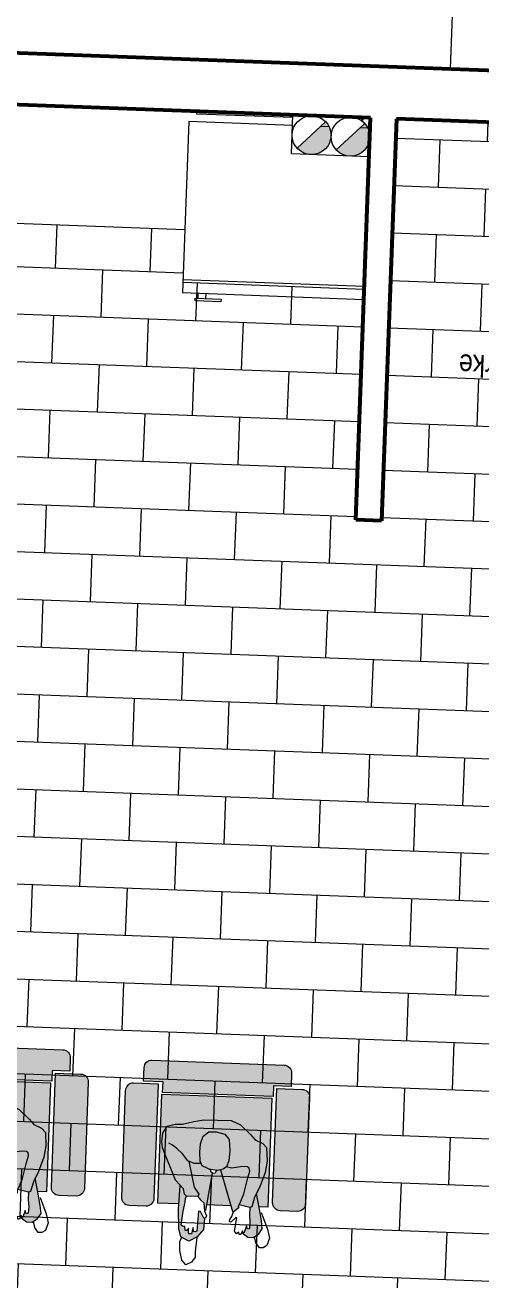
# Model space of a CAD drawing. Header units: centimetres. Extents: x 63871 to 181827, y -95930 to 42199.
# Drawn here: x 153668.9 to 153844.5, y 27484.4 to 27968 of the extents above; entities that cross this region are included whole.
import ezdxf

# ---------------------------------------------------------------- set-up
doc = ezdxf.new("R2010")
doc.units = ezdxf.units.CM
for name, color, linetype, lineweight in [('A-DOOR', 31, 'Continuous', 9), ('A-FLOR-HRAL', 11, 'Continuous', 9), ('A-WALL', 12, 'Continuous', 50), ('ARM_Pen_No__252', 8, 'Continuous', 18), ('Baca', 82, 'Continuous', 9), ('OLUK', 222, 'Continuous', 15), ('tefriş', 21, 'Continuous', 20), ('trama', 255, 'Continuous', 9)]:
    doc.layers.add(name, color=color, linetype=linetype, lineweight=lineweight)
doc.styles.add('MtXpl_Arial_Narrow_1', font='')
doc.styles.get('MtXpl_Arial_Narrow_1').set_extended_font_data('Arial Narrow')

# ---------------------------------------------------------------- blocks, each defined once
blk = doc.blocks.new('k4')
at = {"layer": 'trama', "linetype": 'Continuous'}
h = blk.add_hatch(color=109, dxfattribs=at)
h.set_gradient(color1=(31, 56, 46), color2=(42, 76, 62), one_color=1, tint=0.23, name='SPHERICAL')
h.paths.add_polyline_path([(533898.95, 4274303.58), (533898.65, 4274306.69), (533898.8, 4274309.49), (533899.69, 4274309.79), (533900.13, 4274308.46), (533901.02, 4274311.42), (533901.46, 4274311.56), (533901.75, 4274310.68), (533902.06, 4274311.34), (533899.39, 4274313.34), (533896.88, 4274313.34), (533894.67, 4274311.71), (533893.19, 4274309.49), (533893.64, 4274305.95), (533894.96, 4274300.19), (533896.31, 4274294.15), (533897.03, 4274295.75), (533898.06, 4274300.04), (533898.95, 4274300.33)])
h.paths.add_polyline_path([(533900.28, 4274287.48), (533899.54, 4274284.53), (533899.84, 4274283.2), (533900.57, 4274282.75), (533902.79, 4274282.61), (533907.36, 4274283.49), (533909.73, 4274283.05), (533911.2, 4274284.08), (533912.4, 4274284.48), (533906.42, 4274302.44), (533906.09, 4274302.44), (533903.67, 4274300.48), (533904.12, 4274300.19), (533903.23, 4274298.56), (533901.75, 4274294.57)])
h.paths.add_polyline_path([(533915.95, 4274285.84), (533916.37, 4274285.56), (533916.66, 4274284.67), (533918.14, 4274283.94), (533920.35, 4274283.05), (533920.87, 4274282.01), (533923.9, 4274282.16), (533926.33, 4274281.14), (533924.49, 4274288.22), (533923.6, 4274292.36), (533921.39, 4274295.46), (533921.83, 4274296.49), (533920.5, 4274297.82), (533919.03, 4274299.15), (533918.61, 4274302.44), (533918.27, 4274302.44)])
h.paths.add_polyline_path([(533927.14, 4274297.53), (533926.7, 4274296.49), (533927.59, 4274295.61), (533928.18, 4274293.39), (533929.63, 4274291.88), (533929.95, 4274302.4), (533929.51, 4274310.68), (533928.47, 4274314.22), (533924.93, 4274316), (533921.39, 4274314.07), (533918.73, 4274310.68), (533918.58, 4274305.8), (533918.88, 4274305.8), (533920.35, 4274302.85), (533921.24, 4274302.85), (533921.68, 4274311.56), (533922.42, 4274311.86), (533923.16, 4274311.71), (533923.31, 4274309.94), (533923.9, 4274312.74), (533925.08, 4274312.89), (533925.23, 4274312.15), (533925.37, 4274310.38), (533925.96, 4274311.42), (533926.7, 4274311.42), (533927, 4274309.64), (533927.74, 4274309.79), (533928.62, 4274309.2), (533927.88, 4274302.99), (533927.14, 4274299.15)])
at = {"layer": 'trama'}
h = blk.add_hatch(color=27, dxfattribs=at)
h.set_gradient(color1=(127, 79, 63), rotation=90, one_color=1, tint=1, name='CYLINDER')
h.paths.add_polyline_path([(533889.1, 4274297.9, 0.414214), (533885.7, 4274301.3), (533878.12, 4274301.3, 0.414214), (533874.72, 4274297.9), (533874.72, 4274251.49, 0.414214), (533878.12, 4274248.09), (533889.1, 4274248.09)])
h = blk.add_hatch(color=31, dxfattribs=at)
h.set_gradient(color1=(227, 196, 150), color2=(228, 199, 154), rotation=90, one_color=1, tint=0.75, name='SPHERICAL')
h.paths.add_polyline_path([(533899.84, 4274268.57), (533897.77, 4274270.79), (533894.37, 4274272.26), (533892.6, 4274274.04), (533892.16, 4274279.95), (533892.9, 4274284.82), (533894.96, 4274291.17), (533896.31, 4274294.15), (533895.05, 4274299.82), (533891, 4274299.82), (533891, 4274252.53), (533939.22, 4274252.53), (533939.22, 4274299.82), (533929.87, 4274299.82), (533929.63, 4274291.88), (533931.72, 4274289.7), (533937.92, 4274275.81), (533938.36, 4274272.85), (533938.07, 4274269.46), (533936.3, 4274266.35), (533932.75, 4274265.32), (533929.65, 4274265.17), (533924.78, 4274263.84), (533920.35, 4274262.96), (533908.55, 4274262.81), (533904.41, 4274264.58)])
h.paths.add_polyline_path([(533912.4, 4274284.48), (533913.42, 4274284.82), (533913.71, 4274284.75), (533914.02, 4274284.71), (533914.6, 4274286), (533915.48, 4274286.15), (533915.95, 4274285.84), (533917.9, 4274299.82), (533907.29, 4274299.82)], flags=17)
at = {"layer": 'trama', "linetype": 'Continuous'}
h = blk.add_hatch(color=253, dxfattribs=at)
h.set_gradient(color1=(148, 168, 153), color2=(146, 165, 151), one_color=1, tint=0.61, name='SPHERICAL')
h.paths.add_polyline_path([(533902.79, 4274282.61), (533900.57, 4274282.75), (533899.84, 4274283.2), (533899.54, 4274284.53), (533900.28, 4274287.48), (533901.75, 4274294.57), (533903.23, 4274298.56), (533903.67, 4274299.37), (533898.95, 4274300.33), (533898.06, 4274300.04), (533897.03, 4274295.75), (533894.96, 4274291.17), (533892.9, 4274284.82), (533892.16, 4274279.95), (533892.6, 4274274.04), (533894.37, 4274272.26), (533897.77, 4274270.79), (533899.84, 4274268.57), (533904.41, 4274264.58), (533908.55, 4274262.81), (533920.35, 4274262.96), (533924.78, 4274263.84), (533929.65, 4274265.17), (533932.75, 4274265.32), (533936.3, 4274266.35), (533938.07, 4274269.46), (533938.36, 4274272.85), (533937.92, 4274275.81), (533931.72, 4274289.7), (533928.18, 4274293.39), (533927.59, 4274295.61), (533926.7, 4274296.49), (533921.83, 4274296.49), (533921.39, 4274295.46), (533923.6, 4274292.36), (533924.49, 4274288.22), (533926.33, 4274281.14), (533923.9, 4274282.16), (533920.87, 4274282.01), (533921.39, 4274280.98), (533921.68, 4274277.14), (533921.54, 4274273.45), (533920.5, 4274270.05), (533917.99, 4274268.13), (533914.89, 4274267.98), (533911.05, 4274268.87), (533908.99, 4274271.08), (533908.55, 4274275.81), (533908.84, 4274280.39), (533909.73, 4274283.05), (533907.36, 4274283.49)])
at = {"layer": 'trama'}
h = blk.add_hatch(color=27, dxfattribs=at)
h.set_gradient(color1=(127, 79, 63), rotation=90, one_color=1, tint=1, name='CYLINDER')
h.paths.add_polyline_path([(533940.7, 4274248.09), (533951.68, 4274248.09, 0.414214), (533955.08, 4274251.49), (533955.08, 4274297.9, 0.414214), (533951.68, 4274301.3), (533944.1, 4274301.3, 0.414214), (533940.7, 4274297.9)])
at = {"layer": 'trama', "linetype": 'Continuous'}
h = blk.add_hatch(color=251, dxfattribs=at)
h.set_gradient(color1=(91, 91, 91), color2=(189, 189, 189), one_color=1, tint=0.74, name='SPHERICAL')
h.paths.add_polyline_path([(533908.55, 4274275.81), (533908.99, 4274271.08), (533911.05, 4274268.87), (533914.89, 4274267.98), (533917.99, 4274268.13), (533920.5, 4274270.05), (533921.54, 4274273.45), (533921.68, 4274277.14), (533921.39, 4274280.98), (533920.35, 4274283.05), (533918.14, 4274283.94), (533917.4, 4274284.3), (533914.02, 4274284.71), (533914.01, 4274284.67), (533913.42, 4274284.82), (533911.2, 4274284.08), (533909.73, 4274283.05), (533908.84, 4274280.39)])
at = {"layer": 'trama'}
h = blk.add_hatch(color=27, dxfattribs=at)
h.set_gradient(color1=(127, 79, 63), rotation=90, one_color=1, tint=1, name='CYLINDER')
h.paths.add_polyline_path([(533890.58, 4274251.68), (533890.58, 4274247.04), (533882.97, 4274247.04), (533882.97, 4274241.15, 0.414214), (533886.37, 4274237.75), (533943.85, 4274237.75, 0.414214), (533947.25, 4274241.15), (533947.25, 4274247.04), (533938.79, 4274247.04), (533938.79, 4274251.68)])
at = {"color": 0}
for p, q in [((533895.05, 4274299.82), (533891, 4274299.82)), ((533891, 4274299.82), (533891, 4274252.53)), ((533917.9, 4274299.82), (533907.29, 4274299.82)), ((533939.22, 4274299.82), (533929.87, 4274299.82)), ((533939.22, 4274252.53), (533939.22, 4274299.82)), ((533891, 4274252.53), (533939.22, 4274252.53))]:
    blk.add_line(p, q, dxfattribs=at)
for p, q in [((533898.95, 4274300.33), (533903.67, 4274299.37)), ((533921.83, 4274296.49), (533926.7, 4274296.49)), ((533913.71, 4274284.75), (533917.4, 4274284.3))]:
    blk.add_line(p, q)
at = {"color": 0, "linetype": 'Continuous'}
for points in [[(533921.51, 4274314.14), (533921.98, 4274320.58), (533921.98, 4274322.94), (533923.45, 4274325.16), (533925.96, 4274326.34), (533927.74, 4274324.42), (533928.77, 4274320.28), (533928.92, 4274316.29), (533928.11, 4274314.4)], [(533893.87, 4274302.44), (533890.98, 4274309.49), (533889.95, 4274313.48), (533890.98, 4274316.73), (533892.46, 4274317.77), (533894.08, 4274317.77), (533895.7, 4274315.7), (533896.38, 4274312.97)], [(533918.58, 4274305.8), (533918.73, 4274310.68), (533921.39, 4274314.07), (533924.93, 4274316), (533928.47, 4274314.22), (533929.51, 4274310.68), (533929.95, 4274302.4), (533929.63, 4274291.88)], [(533926.33, 4274281.14), (533924.49, 4274288.22), (533923.6, 4274292.36), (533921.39, 4274295.46), (533921.83, 4274296.49), (533920.5, 4274297.82), (533919.03, 4274299.15), (533918.58, 4274302.7), (533917.7, 4274304.77), (533918.14, 4274305.8), (533918.88, 4274305.8), (533920.35, 4274302.85), (533921.24, 4274302.85), (533921.68, 4274311.56), (533922.42, 4274311.86), (533923.16, 4274311.71), (533923.31, 4274309.94), (533923.9, 4274312.74), (533925.08, 4274312.89), (533925.23, 4274312.15), (533925.37, 4274310.38), (533925.96, 4274311.42), (533926.7, 4274311.42), (533927, 4274309.64), (533927.74, 4274309.79), (533928.62, 4274309.2), (533927.88, 4274302.99), (533927.14, 4274299.15), (533927.14, 4274297.53), (533926.7, 4274296.49), (533927.59, 4274295.61), (533928.18, 4274293.39), (533931.72, 4274289.7), (533937.92, 4274275.81), (533938.36, 4274272.85), (533938.07, 4274269.46), (533936.3, 4274266.35), (533932.75, 4274265.32), (533929.65, 4274265.17), (533924.78, 4274263.84), (533920.35, 4274262.96), (533908.55, 4274262.81), (533904.41, 4274264.58), (533899.84, 4274268.57), (533897.77, 4274270.79), (533894.37, 4274272.26), (533892.6, 4274274.04), (533892.16, 4274279.95), (533892.9, 4274284.82), (533894.96, 4274291.17), (533897.03, 4274295.75), (533898.06, 4274300.04), (533898.95, 4274300.33), (533898.95, 4274303.58), (533898.65, 4274306.69), (533898.8, 4274309.49), (533899.69, 4274309.79), (533900.13, 4274308.46), (533901.02, 4274311.42), (533901.46, 4274311.56), (533901.75, 4274310.68), (533902.49, 4274312.3), (533903.23, 4274312.3), (533903.38, 4274311.27), (533904.41, 4274312.01), (533905.3, 4274310.97), (533904.41, 4274305.06), (533904.85, 4274304.91), (533906.92, 4274307.13), (533907.51, 4274306.84), (533907.51, 4274305.95), (533906.63, 4274304.62), (533906.04, 4274302.4), (533903.67, 4274300.48), (533904.12, 4274300.19), (533903.23, 4274298.56), (533901.75, 4274294.57), (533900.28, 4274287.48), (533899.54, 4274284.53), (533899.84, 4274283.2), (533900.57, 4274282.75), (533902.79, 4274282.61), (533907.36, 4274283.49), (533909.73, 4274283.05)], [(533902.06, 4274311.34), (533899.39, 4274313.34), (533896.88, 4274313.34), (533894.67, 4274311.71), (533893.19, 4274309.49), (533893.64, 4274305.95), (533894.96, 4274300.19), (533896.31, 4274294.15)], [(533912.4, 4274284.48), (533906.42, 4274302.44)], [(533915.95, 4274285.84), (533918.27, 4274302.44)], [(533920.87, 4274282.01), (533923.9, 4274282.16), (533926.7, 4274280.98), (533929.06, 4274278.17), (533931.87, 4274275.66), (533933.64, 4274274.48), (533935.26, 4274273.59)]]:
    blk.add_lwpolyline(points, dxfattribs=at)
at = {"color": 0}
for points in [[(533874.72, 4274251.49), (533874.72, 4274297.9, -0.414214), (533878.12, 4274301.3), (533885.7, 4274301.3, -0.414214), (533889.1, 4274297.9), (533889.1, 4274248.09), (533878.12, 4274248.09, -0.414214)], [(533955.08, 4274251.49), (533955.08, 4274297.9, 0.414214), (533951.68, 4274301.3), (533944.1, 4274301.3, 0.414214), (533940.7, 4274297.9), (533940.7, 4274248.09), (533951.68, 4274248.09, 0.414214)], [(533947.25, 4274241.15, -0.414214), (533943.85, 4274237.75), (533886.37, 4274237.75, -0.414214), (533882.97, 4274241.15), (533882.97, 4274247.04), (533890.58, 4274247.04), (533890.58, 4274251.68), (533938.79, 4274251.68), (533938.79, 4274247.04), (533947.25, 4274247.04)]]:
    blk.add_lwpolyline(points, format="xyb", close=True, dxfattribs=at)
at = {"color": 0, "linetype": 'Continuous'}
blk.add_lwpolyline([(533915.48, 4274286.15), (533916.37, 4274285.56), (533916.66, 4274284.67), (533918.14, 4274283.94), (533920.35, 4274283.05), (533921.39, 4274280.98), (533921.68, 4274277.14), (533921.54, 4274273.45), (533920.5, 4274270.05), (533917.99, 4274268.13), (533914.89, 4274267.98), (533911.05, 4274268.87), (533908.99, 4274271.08), (533908.55, 4274275.81), (533908.84, 4274280.39), (533909.73, 4274283.05), (533911.2, 4274284.08), (533913.42, 4274284.82), (533914.01, 4274284.67), (533914.6, 4274286)], close=True, dxfattribs=at)
blk = doc.blocks.new('fgjhdfj')
at = {"xscale": -1, "rotation": 180}
for p in [(13803.43, 8575874.64), (13706.82, 8575871.55)]:
    blk.add_blockref('k4', p, dxfattribs=at)
blk = doc.blocks.new('afadfa')
at = {"layer": 'Baca'}
h = blk.add_hatch(color=0, dxfattribs=at)
h.dxf.hatch_style = 1
h.paths.add_polyline_path([(525548.61, 4261233.83, 0.670516), (525535.77, 4261228.56, 0.199315), (525537.97, 4261223.25)])
h = blk.add_hatch(color=0, dxfattribs=at)
h.dxf.hatch_style = 1
h.paths.add_polyline_path([(525563.68, 4261233.75, 0.675614), (525550.77, 4261228.56, 0.202965), (525553.05, 4261223.18)])
for p, q in [((525537.97, 4261223.25), (525548.61, 4261233.83)), ((525553.05, 4261223.18), (525563.68, 4261233.75))]:
    blk.add_line(p, q, dxfattribs=at)
blk.add_lwpolyline([(525535.77, 4261236.11), (525565.77, 4261236.05), (525565.77, 4261220.99), (525535.77, 4261221.06)], close=True, dxfattribs=at)
for centre in [(525543.27, 4261228.56), (525558.27, 4261228.56)]:
    blk.add_circle(centre, 7.5, dxfattribs=at)
blk = doc.blocks.new('HRD')
at = {"layer": 'ARM_Pen_No__252'}
h = blk.add_hatch(dxfattribs=at)
h.set_pattern_fill('AR-B816', color=256, scale=0.09)
h.set_pattern_definition([(0, (-39959.2, 0), (0, 18.288), []), (90, (-39959.2, 0), (-18.288, 18.288), [18.288, -18.288])])
h.paths.add_polyline_path([(154149.63, 35592.48), (154149.63, 35503.48), (154219.63, 35503.48), (154219.63, 35483.24), (154324.63, 35483.24), (154324.63, 35692.48), (154369.63, 35692.48), (154369.63, 35927.48), (154369.63, 35927.48), (154369.63, 36097.48), (154369.63, 36177.48), (154254.63, 36177.48), (153954.63, 36177.48), (153839.63, 36177.48), (153839.63, 35897.6), (153869.63, 35897.54), (153869.63, 35882.48), (154019.63, 35882.48), (154019.63, 35872.48), (154019.63, 35833.25, -0.444416), (154030.45, 35823.48, -0.444416), (154019.63, 35813.72), (154019.63, 35773.48), (153939.63, 35773.48), (153939.63, 35692.48), (154019.63, 35692.48), (154019.63, 35687.48), (154019.63, 35633.7), (154020.63, 35632.93), (154019.63, 35631.47), (154019.63, 35592.48), (154019.63, 35582.48), (153989.63, 35582.48), (153989.63, 35577.48), (153989.63, 35497.48), (153989.63, 35437.48), (153994.63, 35437.48), (154094.63, 35437.48), (154139.63, 35437.48), (154139.63, 35592.48)])
at = {"layer": 'A-FLOR-HRAL'}
blk.add_line((154119.71, 35317.48), (154119.71, 35417.48), dxfattribs=at)
at = {"layer": 'A-WALL', "lineweight": 53}
for p, q in [((154139.63, 35437.48), (154139.63, 35592.48)), ((154139.63, 35592.48), (154149.63, 35592.48)), ((154149.63, 35592.48), (154149.63, 35437.48)), ((154094.63, 35437.48), (154139.63, 35437.48)), ((154149.63, 35437.48), (154369.63, 35437.48)), ((154389.63, 35417.48), (154094.63, 35417.48))]:
    blk.add_line(p, q, dxfattribs=at)
at = {"layer": 'tefriş'}
for p, q in [((154204.63, 35509.48), (154204.63, 35510.48)), ((154204.63, 35510.48), (154214.63, 35510.48)), ((154214.63, 35509.48), (154204.63, 35509.48)), ((154210.63, 35507.48), (154210.63, 35509.48)), ((154213.63, 35507.48), (154213.63, 35509.48)), ((154214.63, 35510.48), (154214.63, 35509.48)), ((154149.63, 35507.48), (154149.63, 35441.48)), ((154219.63, 35507.48), (154149.63, 35507.48)), ((154219.63, 35503.48), (154149.63, 35503.48)), ((154219.63, 35441.48), (154219.63, 35507.48)), ((154149.63, 35502.48), (154219.63, 35502.48)), ((154219.63, 35483.24), (154324.63, 35483.24)), ((154149.63, 35441.48), (154153.66, 35441.48)), ((154165.5, 35441.48), (154168.81, 35441.48)), ((154179.63, 35441.48), (154219.63, 35441.48)), ((154152.63, 35437.48), (154152.63, 35438.48)), ((154152.63, 35438.48), (154153.39, 35438.48)), ((154216.63, 35437.48), (154152.63, 35437.48)), ((154179.63, 35438.48), (154216.63, 35438.48)), ((154216.63, 35438.48), (154216.63, 35437.48))]:
    blk.add_line(p, q, dxfattribs=at)
at = {"layer": 'A-DOOR', "xscale": -0.8840946297053625, "yscale": 0.8840946297053625, "zscale": 0.8840946297053625, "rotation": 180}
blk.add_blockref('fgjhdfj', (-329954.76, 3838854.85), dxfattribs=at)
at = {"layer": 'Baca'}
blk.add_blockref('afadfa', (-371386.14, -4225783.58), dxfattribs=at)
at = {"style": 'MtXpl_Arial_Narrow_1'}
blk.add_text(': Lamine parke', height=8.316, rotation=359.957, dxfattribs=at).set_placement((154049.09, 35527.28))
blk = doc.blocks.new('yerleşim planı')
at = {"layer": 'ARM_Pen_No__252'}
h = blk.add_hatch(dxfattribs=at)
h.set_pattern_fill('AR-HBONE', color=256, scale=0.51)
h.set_pattern_definition([(45, (-177987.134, -15156.517), (0, 73.27889), [155.448, -51.816]), (135, (-177950.495, -15119.877), (7e-15, 73.27889), [155.448, -51.816])])
h.paths.add_polyline_path([(-2142.28, 12350.54), (-6158.02, 12350.54), (-5113.15, 15429.31), (-2007.04, 15429.31)], flags=16)
h.paths.add_polyline_path([(-2155.45, 12050.81), (-2289.18, 9006.52), (-7230.37, 9110.99), (-6232.66, 12050.81)], flags=16)
h.paths.add_polyline_path([(-1993.99, 15726.33), (-2007.04, 15429.31), (-5113.15, 15429.31), (-2392.44, 23446.06), (-2901.07, 23669.61), (-7833.02, 9123.73), (-10553.48, 9181.25), (-10718.93, 8734.63), (588.09, 8496.02), (607.89, 8945.26), (-1738.17, 8994.87), (-1127.77, 22890.2), (-1668.84, 23128.02), (-1970.99, 15726.33)])
at = {"rotation": 177.873189238168}
blk.add_blockref('HRD', (152731.83, 41442.03, 0), dxfattribs=at)

msp = doc.modelspace()

# ---------------------------------------------------------------- block references
at = {"layer": 'OLUK'}
msp.add_blockref('yerleşim planı', (156428.79, 16182.58), dxfattribs=at)

doc.saveas('drawing.dxf')
